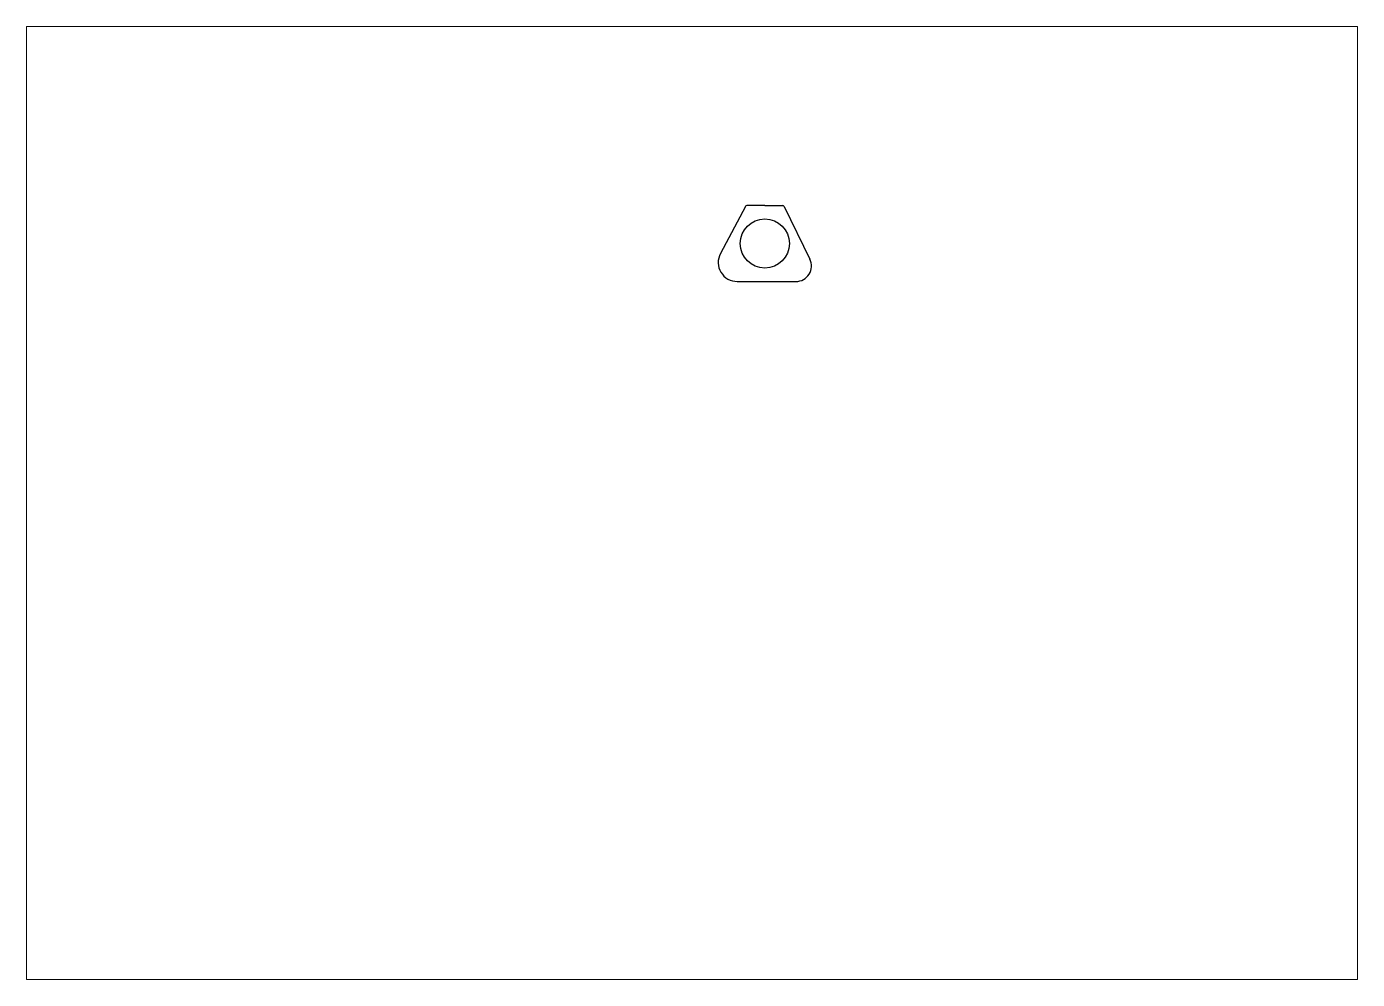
# Paper-space layout 'Layout1' of a CAD drawing. Extents: x 0 to 12.4, y 0 to 8.9.
# The model-space entities are those that its viewports show. They can reach past a viewport. Long polylines and large blocks are cut down to what shows.
import ezdxf

# ---------------------------------------------------------------- set-up
doc = ezdxf.new("R2010")
doc.units = 0
doc.header["$LTSCALE"] = 1.5
doc.layers.get('0').update_dxf_attribs({"linetype": 'CONTINUOUS'})
doc.layers.add('ANA', color=230, linetype='CONTINUOUS')

msp = doc.modelspace()

# ---------------------------------------------------------------- linework, layer by layer
at = {"layer": 'ANA'}
for p, q in [((-481.11, -26.97), (-486.31, -26.97)), ((-481.11, -26.97), (-475.92, -26.97)), ((-486.75, -27.24), (-493.97, -40.9)), ((-475.47, -27.26), (-468.06, -42.51)), ((-489.11, -48.97), (-472.11, -48.97))]:
    msp.add_line(p, q, dxfattribs=at)
msp.add_circle((-481.11, -37.97), 7.1, dxfattribs=at)
for centre, radius, start, end in [((-486.31, -27.47), 0.5, 90, 152.1416), ((-475.92, -27.47), 0.5, 25.9147, 90), ((-489.11, -43.47), 5.5, 152.1416, 270), ((-472.11, -44.47), 4.5, 270, 25.9147)]:
    msp.add_arc(centre, radius, start, end, dxfattribs=at)

psp = doc.layouts.get("Layout1")

# ---------------------------------------------------------------- viewports
at = {"layer": '0'}
psp.add_viewport(center=(6.202, 4.435), size=(12.401, 8.8772), view_center_point=(-502.187, -113.117), view_height=275.91753, dxfattribs=at)

doc.saveas('drawing.dxf')
